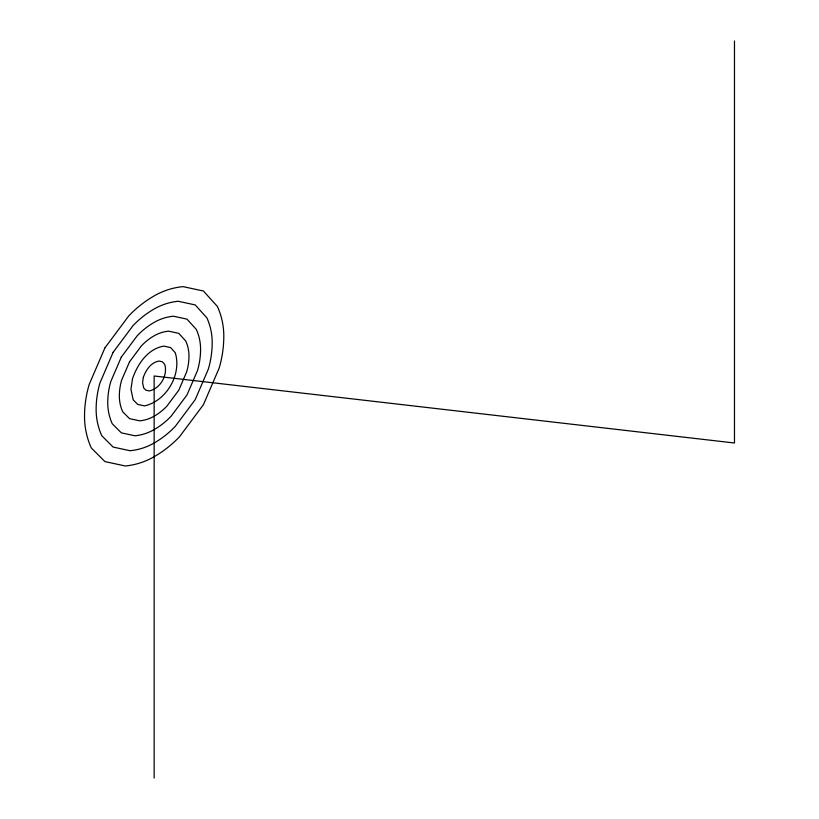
<?xml version="1.0" encoding="UTF-8"?>
<svg xmlns="http://www.w3.org/2000/svg" width="819" height="819" viewBox="0 0 819 819"><rect width="100%" height="100%" fill="white"/><g stroke="black" fill="none" stroke-linecap="round" stroke-linejoin="round"><path stroke-width="1.23" d="M734.479 40.95L734.479 443.007L154.156 375.993L154.156 778.05M132.504 378.716L130.948 389.394L133.21 399.877L137.746 404.422L144.543 405.896C166.564 400.941 181.972 374.263 175.246 352.723L170.577 347.563L163.78 346.099C147.543 348.966 137.572 364.189 132.504 378.716M143.335 377.354L142.557 382.698L143.683 387.94L145.956 390.213L149.355 390.939C160.36 388.472 168.069 375.133 164.701 364.363L162.367 361.783L158.968 361.046C150.85 362.479 145.864 370.086 143.335 377.354M104.924 347.87L89.189 384.449A112.541 112.541 0 0 0 84.521 416.513A76.3 76.3 0 0 0 91.308 447.962L104.924 461.588L125.317 465.991A71.857 71.857 0 0 0 154.156 456.715A112.541 112.541 0 0 0 179.596 436.65L203.399 404.729L219.134 368.161A112.541 112.541 0 0 0 223.802 336.097A71.857 71.857 0 0 0 217.414 306.48L203.399 291.011L183.006 286.619A71.857 71.857 0 0 0 154.156 295.894A112.541 112.541 0 0 0 128.726 315.96L104.924 347.87M113.124 352.303L100.01 382.78A93.786 93.786 0 0 0 96.13 409.5A63.585 63.585 0 0 0 101.781 435.708L113.124 447.072L130.119 450.737A59.879 59.879 0 0 0 154.156 443.007A93.786 93.786 0 0 0 175.358 426.279L195.198 399.682L208.302 369.205A93.786 93.786 0 0 0 212.193 342.496A59.879 59.879 0 0 0 206.869 317.813L195.198 304.924L178.194 301.259A59.879 59.879 0 0 0 154.156 308.988A93.786 93.786 0 0 0 132.965 325.706L113.124 352.303M121.335 357.043L110.841 381.429A75.031 75.031 0 0 0 107.739 402.794A50.87 50.87 0 0 0 112.254 423.761L121.335 432.852L134.93 435.79A47.901 47.901 0 0 0 154.156 429.606A75.031 75.031 0 0 0 171.12 416.226L186.988 394.953L197.481 370.567A75.031 75.031 0 0 0 200.583 349.191A47.901 47.901 0 0 0 196.325 329.443L186.988 319.134L173.393 316.206A47.901 47.901 0 0 0 154.156 322.389A75.031 75.031 0 0 0 137.203 335.77L121.335 357.043M129.545 361.783L121.673 380.067A56.265 56.265 0 0 0 119.339 396.099A38.145 38.145 0 0 0 122.737 411.824L129.545 418.642L139.742 420.843A35.923 35.923 0 0 0 154.156 416.206A56.265 56.265 0 0 0 166.881 406.163L178.777 390.213L186.65 371.918A56.265 56.265 0 0 0 188.984 355.896A35.923 35.923 0 0 0 185.79 341.083L178.777 333.353L168.581 331.152A35.923 35.923 0 0 0 154.156 335.79A56.265 56.265 0 0 0 141.441 345.823L129.545 361.783"/></g></svg>
